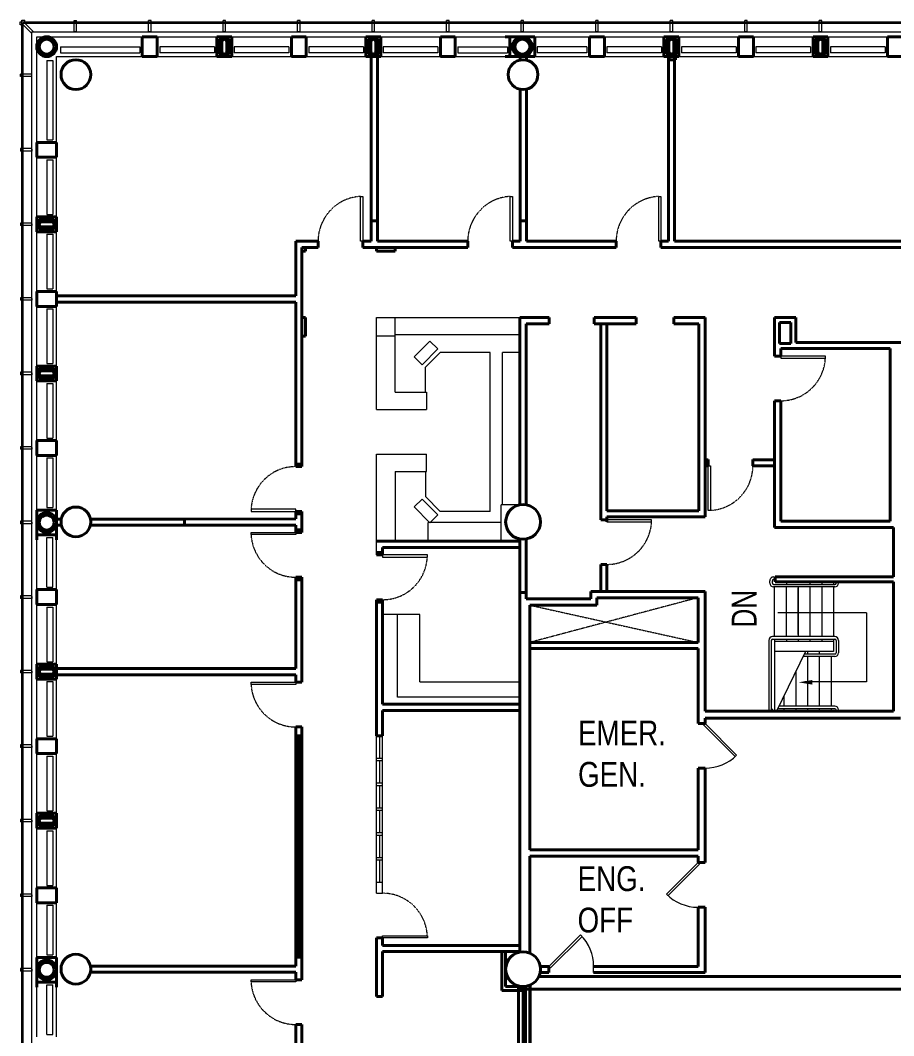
# Model space of a CAD drawing. Header units: inches. Extents: x -2978 to 4308, y -21 to 2608.
# Drawn here: x -2978 to -2275, y 1791 to 2608 of the extents above; entities that cross this region are included whole.
import ezdxf
from ezdxf.enums import TextEntityAlignment as Align

# ---------------------------------------------------------------- set-up
doc = ezdxf.new("R2010")
doc.units = ezdxf.units.IN
doc.header["$LTSCALE"] = 0.2
doc.header["$MEASUREMENT"] = 0
doc.linetypes.add('HIDDEN', pattern=[0.375, 0.25, -0.125])
doc.layers.get('0').update_dxf_attribs({"color": 20, "linetype": 'CONTINUOUS', "lineweight": 40})
for name, color, linetype, lineweight in [('Annotations', 40, 'CONTINUOUS', 5), ('Framing', 141, 'CONTINUOUS', 15), ('Projections', 151, 'HIDDEN', 5), ('Viewed', 150, 'CONTINUOUS', 9), ('Walls', 7, 'CONTINUOUS', 40)]:
    doc.layers.add(name, color=color, linetype=linetype, lineweight=lineweight)
doc.styles.add('ARCHITEC', font='ASG')
doc.styles.get("Standard").update_dxf_attribs({"font": 'arial.ttf', "width": 0.8})

# ---------------------------------------------------------------- blocks, each defined once
blk = doc.blocks.new('ARROW')
blk.add_lwpolyline([(0, 0, 0, 2, 0), (6, 0, 2, 2, 0)], format="xyseb")
blk = doc.blocks.new('ADO101')
for p, q in [((-0.207, 0.707), (0.5, 0)), ((0.466, -0.034), (-0.241, 0.672)), ((0.5, 0), (0.466, -0.034))]:
    blk.add_line(p, q)
blk.add_arc((0.5, 0), 1, 135, 180)
at = {"style": 'ARCHITEC', "flags": 1}
blk.add_attdef('SILLHT', text='', height=0.1, dxfattribs=at).set_placement((0, 0), align=Align.MIDDLE)
blk = doc.blocks.new('ADO001')
for p, q in [((0.207, 0.707), (-0.5, 0)), ((-0.466, -0.034), (0.241, 0.672)), ((-0.5, 0), (-0.466, -0.034))]:
    blk.add_line(p, q)
blk.add_arc((-0.5, 0), 1, 0, 45)
at = {"style": 'ARCHITEC', "flags": 1}
blk.add_attdef('SILLHT', text='', height=0.1, dxfattribs=at).set_placement((0, 0), align=Align.MIDDLE)

msp = doc.modelspace()

# ---------------------------------------------------------------- linework, layer by layer
at = {"transparency": 33554495}
msp.add_line((-2754.237, 1912.511), (-2754.237, 1894.511), dxfattribs=at)
msp.add_line((-2577.339, 1831.249), (-2577.339, 1828.772))
at = {"layer": 'Annotations'}
for p, q in [((-2297.311, 2131.655), (-2368.504, 2131.655)), ((-2297.311, 2131.655), (-2297.311, 2076.069)), ((-2297.311, 2076.069), (-2346.924, 2076.069))]:
    msp.add_line(p, q, dxfattribs=at)
at = {"layer": 'Framing'}
msp.add_line((-2516.877, 1842.022), (-2516.877, 1847.022), dxfattribs=at)
for points in [[(-2704.487, 2430.772), (-2704.487, 2466.772), (-2702.737, 2466.772), (-2702.737, 2430.772)], [(-2583.964, 2430.772), (-2583.964, 2466.772), (-2582.214, 2466.772), (-2582.214, 2430.772)], [(-2464.487, 2430.772), (-2464.487, 2466.772), (-2462.737, 2466.772), (-2462.737, 2430.772)], [(-2366.239, 2336.537), (-2330.239, 2336.537), (-2330.239, 2338.287), (-2366.239, 2338.287)], [(-2422.885, 2250.039), (-2422.885, 2214.039), (-2424.635, 2214.039), (-2424.635, 2250.039)], [(-2756.737, 2215.022), (-2792.737, 2215.022), (-2792.737, 2213.272), (-2756.737, 2213.272)], [(-2506.214, 2204.829), (-2470.214, 2204.829), (-2470.214, 2206.579), (-2506.214, 2206.579)], [(-2756.737, 2194.522), (-2792.737, 2194.522), (-2792.737, 2196.272), (-2756.737, 2196.272)], [(-2686.737, 2176.421), (-2650.737, 2176.421), (-2650.737, 2178.171), (-2686.737, 2178.171)], [(-2756.737, 2074), (-2792.737, 2074), (-2792.737, 2075.75), (-2756.737, 2075.75)], [(-2686.737, 1871.647), (-2650.737, 1871.647), (-2650.737, 1869.897), (-2686.737, 1869.897)], [(-2756.737, 1834.522), (-2792.737, 1834.522), (-2792.737, 1836.272), (-2756.737, 1836.272)]]:
    msp.add_lwpolyline(points, close=True, dxfattribs=at)
at = {"layer": 'Projections', "flags": 128}
for points in [[(-2432.839, 2143.772), (-2568.214, 2107.772)], [(-2568.214, 2137.772), (-2432.839, 2107.772)]]:
    msp.add_lwpolyline(points, dxfattribs=at)
at = {"layer": 'Projections'}
for centre, start, end in [((-2702.737, 2430.772), 92.78631, 180), ((-2582.214, 2430.772), 92.78631, 180), ((-2462.737, 2430.772), 92.78631, 180), ((-2366.239, 2338.287), 270, 357.21369), ((-2756.737, 2213.272), 90, 177.21369), ((-2424.635, 2250.039), 272.78631, 0), ((-2506.214, 2206.579), 270, 357.21369), ((-2756.737, 2196.272), 182.78631, 270), ((-2686.737, 2178.171), 270, 357.21369), ((-2756.737, 2075.75), 182.78631, 270), ((-2686.737, 1869.897), 2.78631, 90), ((-2756.737, 1836.272), 182.78631, 270)]:
    msp.add_arc(centre, 36, start, end, dxfattribs=at)
at = {"layer": 'Viewed'}
for p, q in [((-2978.487, 2607.25), (-2974.823, 2607.25)), ((-2978.487, 2604.836), (-2978.487, 2607.25)), ((-2977.237, 2608.5), (-2974.823, 2608.5)), ((-2977.237, 2604.836), (-2977.237, 2608.5)), ((-2977.237, 1441.25), (-2977.237, 2607.25)), ((-2977.237, 2607.25), (-732.237, 2607.25)), ((-2974.823, 2607.25), (-2974.823, 2608.5)), ((-2935.237, 2607.25), (-2935.237, 2608.25)), ((-2935.237, 2608.25), (-2933.237, 2608.25)), ((-2934.487, 2606.25), (-2934.487, 2607.25)), ((-2933.987, 2606.25), (-2933.987, 2607.25)), ((-2933.237, 2607.25), (-2933.237, 2608.25)), ((-2875.237, 2607.25), (-2875.237, 2608.25)), ((-2873.237, 2608.25), (-2875.237, 2608.25)), ((-2874.487, 2606.25), (-2874.487, 2607.25)), ((-2873.987, 2606.25), (-2873.987, 2607.25)), ((-2873.237, 2607.25), (-2873.237, 2608.25)), ((-2815.237, 2607.25), (-2815.237, 2608.25)), ((-2813.237, 2608.25), (-2815.237, 2608.25)), ((-2814.487, 2606.25), (-2814.487, 2607.25)), ((-2813.987, 2606.25), (-2813.987, 2607.25)), ((-2813.237, 2607.25), (-2813.237, 2608.25)), ((-2753.237, 2608.25), (-2755.237, 2608.25)), ((-2755.237, 2607.25), (-2755.237, 2608.25)), ((-2754.487, 2606.25), (-2754.487, 2607.25)), ((-2753.987, 2606.25), (-2753.987, 2607.25)), ((-2753.237, 2607.25), (-2753.237, 2608.25)), ((-2695.237, 2607.25), (-2695.237, 2608.25)), ((-2693.237, 2608.25), (-2695.237, 2608.25)), ((-2694.487, 2606.25), (-2694.487, 2607.25)), ((-2693.987, 2606.25), (-2693.987, 2607.25)), ((-2693.237, 2607.25), (-2693.237, 2608.25)), ((-2635.237, 2607.25), (-2635.237, 2608.25)), ((-2633.237, 2608.25), (-2635.237, 2608.25)), ((-2634.487, 2606.25), (-2634.487, 2607.25)), ((-2633.987, 2606.25), (-2633.987, 2607.25)), ((-2633.237, 2607.25), (-2633.237, 2608.25)), ((-2575.237, 2607.25), (-2575.237, 2608.25)), ((-2573.237, 2608.25), (-2575.237, 2608.25)), ((-2574.487, 2606.25), (-2574.487, 2607.25)), ((-2573.987, 2606.25), (-2573.987, 2607.25)), ((-2573.237, 2607.25), (-2573.237, 2608.25)), ((-2515.237, 2607.25), (-2515.237, 2608.25)), ((-2513.237, 2608.25), (-2515.237, 2608.25)), ((-2514.487, 2606.25), (-2514.487, 2607.25)), ((-2513.987, 2606.25), (-2513.987, 2607.25)), ((-2513.237, 2607.25), (-2513.237, 2608.25)), ((-2455.237, 2607.25), (-2455.237, 2608.25)), ((-2453.237, 2608.25), (-2455.237, 2608.25)), ((-2454.487, 2606.25), (-2454.487, 2607.25)), ((-2453.987, 2606.25), (-2453.987, 2607.25)), ((-2453.237, 2607.25), (-2453.237, 2608.25)), ((-2393.237, 2608.25), (-2395.237, 2608.25)), ((-2395.237, 2607.25), (-2395.237, 2608.25)), ((-2394.487, 2606.25), (-2394.487, 2607.25)), ((-2393.987, 2606.25), (-2393.987, 2607.25)), ((-2393.237, 2607.25), (-2393.237, 2608.25)), ((-2335.237, 2607.25), (-2335.237, 2608.25)), ((-2333.237, 2608.25), (-2335.237, 2608.25)), ((-2334.487, 2606.25), (-2334.487, 2607.25)), ((-2333.987, 2606.25), (-2333.987, 2607.25)), ((-2333.237, 2607.25), (-2333.237, 2608.25)), ((-2977.237, 2604.836), (-2978.487, 2604.836)), ((-2976.237, 1442.25), (-2976.237, 2606.25)), ((-2976.237, 2606.25), (-731.237, 2606.25)), ((-2976.237, 2604.836), (-2969.237, 2597.836)), ((-2974.823, 2606.25), (-2967.823, 2599.25)), ((-2969.237, 1449.25), (-2969.237, 2599.25)), ((-2969.237, 2599.25), (-739.237, 2599.25)), ((-2935.237, 2599.25), (-2935.237, 2606.25)), ((-2933.823, 2599.25), (-2935.237, 2599.25)), ((-2933.237, 2599.25), (-2933.237, 2606.25)), ((-2875.237, 2599.25), (-2875.237, 2606.25)), ((-2873.823, 2599.25), (-2875.237, 2599.25)), ((-2873.237, 2599.25), (-2873.237, 2606.25)), ((-2815.237, 2599.25), (-2815.237, 2606.25)), ((-2813.823, 2599.25), (-2815.237, 2599.25)), ((-2813.237, 2599.25), (-2813.237, 2606.25)), ((-2755.237, 2599.25), (-2755.237, 2606.25)), ((-2753.823, 2599.25), (-2755.237, 2599.25)), ((-2753.237, 2599.25), (-2753.237, 2606.25)), ((-2695.237, 2599.25), (-2695.237, 2606.25)), ((-2693.823, 2599.25), (-2695.237, 2599.25)), ((-2693.237, 2599.25), (-2693.237, 2606.25)), ((-2635.237, 2599.25), (-2635.237, 2606.25)), ((-2633.823, 2599.25), (-2635.237, 2599.25)), ((-2633.237, 2599.25), (-2633.237, 2606.25)), ((-2575.237, 2599.25), (-2575.237, 2606.25)), ((-2573.823, 2599.25), (-2575.237, 2599.25)), ((-2573.237, 2599.25), (-2573.237, 2606.25)), ((-2515.237, 2599.25), (-2515.237, 2606.25)), ((-2513.823, 2599.25), (-2515.237, 2599.25)), ((-2513.237, 2599.25), (-2513.237, 2606.25)), ((-2455.237, 2599.25), (-2455.237, 2606.25)), ((-2453.823, 2599.25), (-2455.237, 2599.25)), ((-2453.237, 2599.25), (-2453.237, 2606.25)), ((-2395.237, 2599.25), (-2395.237, 2606.25)), ((-2393.823, 2599.25), (-2395.237, 2599.25)), ((-2393.237, 2599.25), (-2393.237, 2606.25)), ((-2335.237, 2599.25), (-2335.237, 2606.25)), ((-2333.823, 2599.25), (-2335.237, 2599.25)), ((-2333.237, 2599.25), (-2333.237, 2606.25)), ((-2965.237, 2595.25), (-2880.237, 2595.25)), ((-2965.237, 2510.25), (-2965.237, 2595.25)), ((-2868.237, 2595.25), (-2820.237, 2595.25)), ((-2808.237, 2595.25), (-2760.237, 2595.25)), ((-2748.237, 2595.25), (-2700.237, 2595.25)), ((-2688.237, 2595.25), (-2640.237, 2595.25)), ((-2628.237, 2595.25), (-2584.237, 2595.25)), ((-2564.237, 2595.25), (-2520.237, 2595.25)), ((-2508.237, 2595.25), (-2460.237, 2595.25)), ((-2448.237, 2595.25), (-2400.237, 2595.25)), ((-2388.237, 2595.25), (-2340.237, 2595.25)), ((-2328.237, 2595.25), (-2280.237, 2595.25)), ((-2946.237, 2587.25), (-2882.237, 2587.25)), ((-2946.237, 2587.25), (-2946.237, 2582.25)), ((-2882.237, 2587.25), (-2882.237, 2582.25)), ((-2866.237, 2587.25), (-2866.237, 2582.25)), ((-2822.237, 2587.25), (-2866.237, 2587.25)), ((-2822.237, 2587.25), (-2822.237, 2582.25)), ((-2806.237, 2587.25), (-2806.237, 2582.25)), ((-2762.237, 2587.25), (-2806.237, 2587.25)), ((-2762.237, 2587.25), (-2762.237, 2582.25)), ((-2702.237, 2587.25), (-2746.237, 2587.25)), ((-2746.237, 2587.25), (-2746.237, 2582.25)), ((-2702.237, 2587.25), (-2702.237, 2582.25)), ((-2642.237, 2587.25), (-2686.237, 2587.25)), ((-2686.237, 2587.25), (-2686.237, 2582.25)), ((-2642.237, 2587.25), (-2642.237, 2582.25)), ((-2626.237, 2587.25), (-2626.237, 2582.25)), ((-2626.237, 2587.25), (-2586.237, 2587.25)), ((-2586.237, 2587.25), (-2586.237, 2582.25)), ((-2562.237, 2587.25), (-2562.237, 2582.25)), ((-2522.237, 2587.25), (-2562.237, 2587.25)), ((-2522.237, 2587.25), (-2522.237, 2582.25)), ((-2462.237, 2587.25), (-2506.237, 2587.25)), ((-2506.237, 2587.25), (-2506.237, 2582.25)), ((-2462.237, 2587.25), (-2462.237, 2582.25)), ((-2402.237, 2587.25), (-2446.237, 2587.25)), ((-2446.237, 2587.25), (-2446.237, 2582.25)), ((-2402.237, 2587.25), (-2402.237, 2582.25)), ((-2342.237, 2587.25), (-2386.237, 2587.25)), ((-2386.237, 2587.25), (-2386.237, 2582.25)), ((-2342.237, 2587.25), (-2342.237, 2582.25)), ((-2326.237, 2587.25), (-2326.237, 2582.25)), ((-2282.237, 2587.25), (-2326.237, 2587.25)), ((-2282.237, 2587.25), (-2282.237, 2582.25)), ((-2957.237, 2576.25), (-2957.237, 2512.25)), ((-2957.237, 2576.25), (-2952.237, 2576.25)), ((-2952.237, 2576.25), (-2952.237, 2512.25)), ((-2949.237, 2579.25), (-2880.237, 2579.25)), ((-2949.237, 2510.25), (-2949.237, 2579.25)), ((-2946.237, 2582.25), (-2882.237, 2582.25)), ((-2868.237, 2579.25), (-2820.237, 2579.25)), ((-2822.237, 2582.25), (-2866.237, 2582.25)), ((-2808.237, 2579.25), (-2760.237, 2579.25)), ((-2762.237, 2582.25), (-2806.237, 2582.25)), ((-2748.237, 2579.25), (-2700.237, 2579.25)), ((-2702.237, 2582.25), (-2746.237, 2582.25)), ((-2688.237, 2579.25), (-2640.237, 2579.25)), ((-2642.237, 2582.25), (-2686.237, 2582.25)), ((-2628.237, 2579.25), (-2584.237, 2579.25)), ((-2626.237, 2582.25), (-2586.237, 2582.25)), ((-2564.237, 2579.25), (-2520.237, 2579.25)), ((-2522.237, 2582.25), (-2562.237, 2582.25)), ((-2508.237, 2579.25), (-2460.237, 2579.25)), ((-2462.237, 2582.25), (-2506.237, 2582.25)), ((-2448.237, 2579.25), (-2400.237, 2579.25)), ((-2402.237, 2582.25), (-2446.237, 2582.25)), ((-2388.237, 2579.25), (-2340.237, 2579.25)), ((-2342.237, 2582.25), (-2386.237, 2582.25)), ((-2328.237, 2579.25), (-2280.237, 2579.25)), ((-2282.237, 2582.25), (-2326.237, 2582.25)), ((-2978.237, 2563.25), (-2978.237, 2565.25)), ((-2977.237, 2565.25), (-2978.237, 2565.25)), ((-2977.237, 2563.25), (-2978.237, 2563.25)), ((-2976.237, 2564.5), (-2977.237, 2564.5)), ((-2976.237, 2564), (-2977.237, 2564)), ((-2969.237, 2565.25), (-2976.237, 2565.25)), ((-2969.237, 2563.25), (-2976.237, 2563.25)), ((-2957.237, 2512.25), (-2952.237, 2512.25)), ((-2977.237, 2505.25), (-2978.237, 2505.25)), ((-2978.237, 2505.25), (-2978.237, 2503.25)), ((-2977.237, 2503.25), (-2978.237, 2503.25)), ((-2976.237, 2504.5), (-2977.237, 2504.5)), ((-2976.237, 2504), (-2977.237, 2504)), ((-2969.237, 2505.25), (-2976.237, 2505.25)), ((-2969.237, 2503.25), (-2976.237, 2503.25)), ((-2969.237, 2504.664), (-2969.237, 2503.25)), ((-2965.237, 2450.25), (-2965.237, 2498.25)), ((-2957.237, 2496.25), (-2952.237, 2496.25)), ((-2957.237, 2496.25), (-2957.237, 2452.25)), ((-2952.237, 2496.25), (-2952.237, 2452.25)), ((-2949.237, 2450.25), (-2949.237, 2498.25)), ((-2957.237, 2452.25), (-2952.237, 2452.25)), ((-2978.237, 2445.25), (-2978.237, 2443.25)), ((-2977.237, 2445.25), (-2978.237, 2445.25)), ((-2976.237, 2444.5), (-2977.237, 2444.5)), ((-2976.237, 2444), (-2977.237, 2444)), ((-2969.237, 2445.25), (-2976.237, 2445.25)), ((-2969.237, 2444.664), (-2969.237, 2443.25)), ((-2977.237, 2443.25), (-2978.237, 2443.25)), ((-2969.237, 2443.25), (-2976.237, 2443.25)), ((-2965.237, 2390.25), (-2965.237, 2438.25)), ((-2957.237, 2436.25), (-2952.237, 2436.25)), ((-2957.237, 2436.25), (-2957.237, 2392.25)), ((-2952.237, 2436.25), (-2952.237, 2392.25)), ((-2949.237, 2390.25), (-2949.237, 2438.25)), ((-2957.237, 2392.25), (-2952.237, 2392.25)), ((-2978.237, 2385.25), (-2978.237, 2383.25)), ((-2977.237, 2385.25), (-2978.237, 2385.25)), ((-2977.237, 2383.25), (-2978.237, 2383.25)), ((-2976.237, 2384.5), (-2977.237, 2384.5)), ((-2976.237, 2384), (-2977.237, 2384)), ((-2969.237, 2385.25), (-2976.237, 2385.25)), ((-2969.237, 2383.25), (-2976.237, 2383.25)), ((-2969.237, 2384.664), (-2969.237, 2383.25)), ((-2965.237, 2330.25), (-2965.237, 2378.25)), ((-2949.237, 2330.25), (-2949.237, 2378.25)), ((-2957.237, 2376.25), (-2957.237, 2332.25)), ((-2957.237, 2376.25), (-2952.237, 2376.25)), ((-2952.237, 2376.25), (-2952.237, 2332.25)), ((-2691.737, 2295.224), (-2691.737, 2369.287)), ((-2691.737, 2369.287), (-2576.214, 2369.287)), ((-2676.737, 2309.224), (-2676.737, 2369.287)), ((-2676.737, 2354.287), (-2691.737, 2354.287)), ((-2576.214, 2355.287), (-2676.737, 2355.287)), ((-2652.311, 2329.317), (-2640.436, 2341.192)), ((-2600.214, 2341.192), (-2640.436, 2341.192)), ((-2600.214, 2213.256), (-2600.214, 2341.192)), ((-2590.214, 2218.546), (-2590.214, 2341.192)), ((-2576.214, 2341.192), (-2590.214, 2341.192)), ((-2957.237, 2332.25), (-2952.237, 2332.25)), ((-2652.311, 2309.224), (-2652.311, 2329.317)), ((-2977.237, 2325.25), (-2978.237, 2325.25)), ((-2978.237, 2325.25), (-2978.237, 2323.25)), ((-2977.237, 2323.25), (-2978.237, 2323.25)), ((-2976.237, 2324.5), (-2977.237, 2324.5)), ((-2976.237, 2324), (-2977.237, 2324)), ((-2969.237, 2325.25), (-2976.237, 2325.25)), ((-2969.237, 2323.25), (-2976.237, 2323.25)), ((-2969.237, 2324.664), (-2969.237, 2323.25)), ((-2965.237, 2270.25), (-2965.237, 2318.25)), ((-2957.237, 2316.25), (-2957.237, 2272.25)), ((-2957.237, 2316.25), (-2952.237, 2316.25)), ((-2952.237, 2316.25), (-2952.237, 2272.25)), ((-2949.237, 2270.25), (-2949.237, 2318.25)), ((-2676.737, 2309.224), (-2651.525, 2309.224)), ((-2651.525, 2309.224), (-2651.525, 2295.224)), ((-2691.737, 2295.224), (-2651.525, 2295.224)), ((-2957.237, 2272.25), (-2952.237, 2272.25)), ((-2977.237, 2265.25), (-2978.237, 2265.25)), ((-2978.237, 2265.25), (-2978.237, 2263.25)), ((-2976.237, 2264.5), (-2977.237, 2264.5)), ((-2976.237, 2264), (-2977.237, 2264)), ((-2969.237, 2265.25), (-2976.237, 2265.25)), ((-2969.237, 2264.664), (-2969.237, 2263.25)), ((-2977.237, 2263.25), (-2978.237, 2263.25)), ((-2969.237, 2263.25), (-2976.237, 2263.25)), ((-2965.237, 2214.25), (-2965.237, 2258.25)), ((-2957.237, 2256.25), (-2957.237, 2216.25)), ((-2957.237, 2256.25), (-2952.237, 2256.25)), ((-2952.237, 2256.25), (-2952.237, 2216.25)), ((-2949.237, 2214.25), (-2949.237, 2258.25)), ((-2691.737, 2259.224), (-2651.525, 2259.224)), ((-2691.737, 2178.171), (-2691.737, 2259.224)), ((-2651.525, 2245.224), (-2651.525, 2259.224)), ((-2676.737, 2245.224), (-2676.737, 2189.171)), ((-2676.737, 2245.224), (-2651.525, 2245.224)), ((-2652.311, 2245.224), (-2652.311, 2225.131)), ((-2652.311, 2225.131), (-2640.436, 2213.256)), ((-2957.237, 2216.25), (-2952.237, 2216.25)), ((-2591.214, 2189.171), (-2591.214, 2218.546)), ((-2576.214, 2218.546), (-2591.214, 2218.546)), ((-2600.214, 2213.256), (-2640.436, 2213.256)), ((-2978.237, 2205.25), (-2978.237, 2203.25)), ((-2977.237, 2205.25), (-2978.237, 2205.25)), ((-2977.237, 2203.25), (-2978.237, 2203.25)), ((-2976.237, 2204.5), (-2977.237, 2204.5)), ((-2976.237, 2204), (-2977.237, 2204)), ((-2969.237, 2205.25), (-2976.237, 2205.25)), ((-2969.237, 2203.25), (-2976.237, 2203.25)), ((-2969.237, 2204.664), (-2969.237, 2203.25)), ((-2591.214, 2204.287), (-2650.083, 2204.287)), ((-2650.083, 2189.287), (-2650.083, 2204.287)), ((-2965.237, 2150.25), (-2965.237, 2194.25)), ((-2957.237, 2152.25), (-2957.237, 2192.25)), ((-2957.237, 2192.25), (-2952.237, 2192.25)), ((-2952.237, 2152.25), (-2952.237, 2192.25)), ((-2949.237, 2150.25), (-2949.237, 2194.25)), ((-2957.237, 2152.25), (-2952.237, 2152.25)), ((-2374.991, 2155.459), (-2374.991, 2157.459)), ((-2372.991, 2155.459), (-2372.991, 2157.459)), ((-2371.991, 2154.459), (-2322.714, 2154.459)), ((-2322.714, 2152.459), (-2371.991, 2152.459)), ((-2371.214, 2112.459), (-2371.214, 2152.459)), ((-2361.714, 2156.459), (-2361.714, 2154.459)), ((-2361.714, 2112.459), (-2361.714, 2152.459)), ((-2352.214, 2152.459), (-2352.214, 2112.459)), ((-2352.214, 2114.084), (-2352.214, 2151.67)), ((-2342.714, 2156.459), (-2342.714, 2154.459)), ((-2342.714, 2152.459), (-2342.714, 2112.459)), ((-2333.214, 2156.459), (-2333.214, 2154.459)), ((-2333.214, 2152.459), (-2333.214, 2112.459)), ((-2323.714, 2156.459), (-2323.714, 2154.459)), ((-2323.714, 2152.459), (-2323.714, 2112.459)), ((-2321.714, 2156.459), (-2321.714, 2155.459)), ((-2319.714, 2156.459), (-2319.714, 2155.459)), ((-2978.237, 2145.25), (-2978.237, 2143.25)), ((-2977.237, 2145.25), (-2978.237, 2145.25)), ((-2977.237, 2143.25), (-2978.237, 2143.25)), ((-2976.237, 2144.5), (-2977.237, 2144.5)), ((-2976.237, 2144), (-2977.237, 2144)), ((-2969.237, 2145.25), (-2976.237, 2145.25)), ((-2969.237, 2143.25), (-2976.237, 2143.25)), ((-2969.237, 2144.664), (-2969.237, 2143.25)), ((-2965.237, 2090.25), (-2965.237, 2138.25)), ((-2957.237, 2136.25), (-2957.237, 2092.25)), ((-2957.237, 2136.25), (-2952.237, 2136.25)), ((-2952.237, 2136.25), (-2952.237, 2092.25)), ((-2949.237, 2090.25), (-2949.237, 2138.25)), ((-2656.737, 2130.171), (-2686.737, 2130.171)), ((-2674.774, 2063.732), (-2674.774, 2130.171)), ((-2656.737, 2076.171), (-2656.737, 2130.171)), ((-2361.714, 2114.084), (-2361.714, 2132.122)), ((-2375.817, 2109.459), (-2375.817, 2052.397)), ((-2373.817, 2109.459), (-2373.817, 2052.397)), ((-2322.714, 2112.459), (-2372.817, 2112.459)), ((-2372.817, 2110.459), (-2322.714, 2110.459)), ((-2371.214, 2110.459), (-2371.214, 2052.397)), ((-2361.714, 2110.459), (-2361.714, 2108.459)), ((-2352.214, 2110.459), (-2352.214, 2108.459)), ((-2342.714, 2110.459), (-2342.714, 2108.459)), ((-2333.214, 2110.459), (-2333.214, 2108.459)), ((-2323.714, 2110.459), (-2323.714, 2100.459)), ((-2321.714, 2109.459), (-2321.714, 2099.459)), ((-2319.714, 2109.459), (-2319.714, 2099.459)), ((-2323.714, 2108.459), (-2371.214, 2108.459)), ((-2323.714, 2100.459), (-2371.214, 2100.459)), ((-2346.303, 2100.459), (-2369.63, 2052.459)), ((-2344.714, 2100.459), (-2344.714, 2098.459)), ((-2335.214, 2100.459), (-2335.214, 2098.459)), ((-2957.237, 2092.25), (-2952.237, 2092.25)), ((-2322.714, 2096.459), (-2348.247, 2096.459)), ((-2322.714, 2098.459), (-2347.275, 2098.459)), ((-2344.714, 2096.459), (-2344.714, 2056.459)), ((-2335.214, 2096.459), (-2335.214, 2056.459)), ((-2325.714, 2096.459), (-2325.714, 2056.459)), ((-2978.237, 2085.25), (-2978.237, 2083.25)), ((-2977.237, 2085.25), (-2978.237, 2085.25)), ((-2976.237, 2084.5), (-2977.237, 2084.5)), ((-2976.237, 2084), (-2977.237, 2084)), ((-2969.237, 2085.25), (-2976.237, 2085.25)), ((-2969.237, 2084.664), (-2969.237, 2083.25)), ((-2354.214, 2084.18), (-2354.214, 2056.459)), ((-2977.237, 2083.25), (-2978.237, 2083.25)), ((-2969.237, 2083.25), (-2976.237, 2083.25)), ((-2965.237, 2030.25), (-2965.237, 2078.25)), ((-2957.237, 2076.25), (-2957.237, 2032.25)), ((-2957.237, 2076.25), (-2952.237, 2076.25)), ((-2952.237, 2076.25), (-2952.237, 2032.25)), ((-2949.237, 2030.25), (-2949.237, 2078.25)), ((-2656.737, 2076.171), (-2576.214, 2076.171)), ((-2576.214, 2063.732), (-2674.774, 2063.732)), ((-2363.714, 2064.632), (-2363.714, 2056.459)), ((-2373.214, 2054.459), (-2373.214, 2052.459)), ((-2322.714, 2054.459), (-2368.658, 2054.459)), ((-2322.714, 2056.459), (-2367.687, 2056.459)), ((-2363.714, 2054.459), (-2363.714, 2052.459)), ((-2354.214, 2054.459), (-2354.214, 2052.459)), ((-2344.714, 2054.459), (-2344.714, 2052.459)), ((-2335.214, 2054.459), (-2335.214, 2052.459)), ((-2325.714, 2054.459), (-2325.714, 2052.459)), ((-2321.714, 2053.459), (-2321.714, 2052.459)), ((-2319.714, 2053.459), (-2319.714, 2052.459)), ((-2957.237, 2032.25), (-2952.237, 2032.25)), ((-2691.737, 1905.897), (-2691.737, 2032.481)), ((-2689.237, 2032.481), (-2689.237, 2014.481)), ((-2686.737, 1905.897), (-2686.737, 2032.481)), ((-2977.237, 2025.25), (-2978.237, 2025.25)), ((-2978.237, 2025.25), (-2978.237, 2023.25)), ((-2977.237, 2023.25), (-2978.237, 2023.25)), ((-2976.237, 2024.5), (-2977.237, 2024.5)), ((-2976.237, 2024), (-2977.237, 2024)), ((-2969.237, 2025.25), (-2976.237, 2025.25)), ((-2969.237, 2023.25), (-2976.237, 2023.25)), ((-2969.237, 2024.664), (-2969.237, 2023.25)), ((-2965.237, 1970.25), (-2965.237, 2018.25)), ((-2957.237, 2016.25), (-2957.237, 1972.25)), ((-2957.237, 2016.25), (-2952.237, 2016.25)), ((-2952.237, 2016.25), (-2952.237, 1972.25)), ((-2949.237, 1970.25), (-2949.237, 2018.25)), ((-2686.737, 2014.481), (-2691.737, 2014.481)), ((-2686.737, 2012.481), (-2691.737, 2012.481)), ((-2689.237, 2012.481), (-2689.237, 1994.481)), ((-2686.737, 1994.481), (-2691.737, 1994.481)), ((-2686.737, 1992.481), (-2691.737, 1992.481)), ((-2689.237, 1992.481), (-2689.237, 1974.481)), ((-2957.237, 1972.25), (-2952.237, 1972.25)), ((-2686.737, 1974.481), (-2691.737, 1974.481)), ((-2686.737, 1972.481), (-2691.737, 1972.481)), ((-2689.237, 1972.481), (-2689.237, 1954.481)), ((-2978.237, 1965.25), (-2978.237, 1963.25)), ((-2977.237, 1965.25), (-2978.237, 1965.25)), ((-2977.237, 1963.25), (-2978.237, 1963.25)), ((-2976.237, 1964.5), (-2977.237, 1964.5)), ((-2976.237, 1964), (-2977.237, 1964)), ((-2969.237, 1965.25), (-2976.237, 1965.25)), ((-2969.237, 1963.25), (-2976.237, 1963.25)), ((-2969.237, 1964.664), (-2969.237, 1963.25)), ((-2965.237, 1910.25), (-2965.237, 1958.25)), ((-2957.237, 1956.25), (-2957.237, 1912.25)), ((-2957.237, 1956.25), (-2952.237, 1956.25)), ((-2952.237, 1956.25), (-2952.237, 1912.25)), ((-2949.237, 1910.25), (-2949.237, 1958.25)), ((-2686.737, 1954.481), (-2691.737, 1954.481)), ((-2686.737, 1952.481), (-2691.737, 1952.481)), ((-2689.237, 1952.481), (-2689.237, 1934.481)), ((-2686.737, 1934.481), (-2691.737, 1934.481)), ((-2686.737, 1932.481), (-2691.737, 1932.481)), ((-2689.237, 1932.481), (-2689.237, 1914.481)), ((-2686.737, 1914.481), (-2691.737, 1914.481)), ((-2978.237, 1905.25), (-2978.237, 1903.25)), ((-2977.237, 1905.25), (-2978.237, 1905.25)), ((-2976.237, 1904.5), (-2977.237, 1904.5)), ((-2969.237, 1905.25), (-2976.237, 1905.25)), ((-2969.237, 1904.664), (-2969.237, 1903.25)), ((-2957.237, 1912.25), (-2952.237, 1912.25)), ((-2691.737, 1905.897), (-2686.737, 1905.897)), ((-2977.237, 1903.25), (-2978.237, 1903.25)), ((-2976.237, 1904), (-2977.237, 1904)), ((-2969.237, 1903.25), (-2976.237, 1903.25)), ((-2965.237, 1854.25), (-2965.237, 1898.25)), ((-2957.237, 1896.25), (-2952.237, 1896.25)), ((-2957.237, 1896.25), (-2957.237, 1856.25)), ((-2952.237, 1896.25), (-2952.237, 1856.25)), ((-2949.237, 1854.25), (-2949.237, 1898.25)), ((-2957.237, 1856.25), (-2952.237, 1856.25)), ((-2977.237, 1845.25), (-2978.237, 1845.25)), ((-2978.237, 1845.25), (-2978.237, 1843.25)), ((-2977.237, 1843.25), (-2978.237, 1843.25)), ((-2976.237, 1844.5), (-2977.237, 1844.5)), ((-2976.237, 1844), (-2977.237, 1844)), ((-2969.237, 1845.25), (-2976.237, 1845.25)), ((-2969.237, 1843.25), (-2976.237, 1843.25)), ((-2969.237, 1844.664), (-2969.237, 1843.25)), ((-2965.237, 1790.25), (-2965.237, 1834.25)), ((-2957.237, 1832.25), (-2952.237, 1832.25)), ((-2957.237, 1792.25), (-2957.237, 1832.25)), ((-2952.237, 1792.25), (-2952.237, 1832.25)), ((-2949.237, 1790.25), (-2949.237, 1834.25)), ((-2957.237, 1792.25), (-2952.237, 1792.25))]:
    msp.add_line(p, q, dxfattribs=at)
for points in [[(-2648.701, 2350.351), (-2661.428, 2337.623), (-2655.065, 2331.259), (-2642.337, 2343.987)], [(-2648.701, 2204.097), (-2661.428, 2216.825), (-2655.065, 2223.189), (-2642.337, 2210.461)]]:
    msp.add_lwpolyline(points, close=True, dxfattribs=at)
for centre, radius, start, end in [((-2371.991, 2157.459), 3, 74.990351, 180), ((-2371.991, 2157.459), 1, 39.018279, 180), ((-2371.991, 2155.459), 3, 180, 270), ((-2371.991, 2155.459), 1, 180, 270), ((-2322.714, 2155.459), 3, 270, 0), ((-2322.714, 2155.459), 1, 270, 0), ((-2372.817, 2109.459), 3, 90, 180), ((-2372.817, 2109.459), 1, 90, 180), ((-2322.714, 2109.459), 3, 0, 90), ((-2322.714, 2109.459), 1, 0, 90), ((-2322.714, 2099.459), 3, 270, 0), ((-2322.714, 2099.459), 1, 270, 0), ((-2322.714, 2053.459), 3, 0, 90), ((-2322.714, 2053.459), 1, 0, 90)]:
    msp.add_arc(centre, radius, start, end, dxfattribs=at)
at = {"layer": 'Walls'}
for p, q in [((-2880.237, 2579.25), (-2880.237, 2595.25)), ((-2868.237, 2595.25), (-2880.237, 2595.25)), ((-2868.237, 2579.25), (-2868.237, 2595.25)), ((-2820.237, 2579.25), (-2820.237, 2595.25)), ((-2808.237, 2595.25), (-2820.237, 2595.25)), ((-2818.237, 2583.25), (-2818.237, 2591.25)), ((-2816.237, 2583.25), (-2816.237, 2591.25)), ((-2812.237, 2583.25), (-2812.237, 2591.25)), ((-2810.237, 2583.25), (-2810.237, 2591.25)), ((-2808.237, 2579.25), (-2808.237, 2595.25)), ((-2760.237, 2579.25), (-2760.237, 2595.25)), ((-2748.237, 2595.25), (-2760.237, 2595.25)), ((-2748.237, 2579.25), (-2748.237, 2595.25)), ((-2700.237, 2579.25), (-2700.237, 2595.25)), ((-2688.237, 2595.25), (-2700.237, 2595.25)), ((-2698.237, 2583.25), (-2698.237, 2591.25)), ((-2696.237, 2583.25), (-2696.237, 2591.25)), ((-2692.237, 2583.25), (-2692.237, 2591.25)), ((-2690.237, 2583.25), (-2690.237, 2591.25)), ((-2688.237, 2579.25), (-2688.237, 2595.25)), ((-2640.237, 2579.25), (-2640.237, 2595.25)), ((-2628.237, 2595.25), (-2640.237, 2595.25)), ((-2628.237, 2579.25), (-2628.237, 2595.25)), ((-2576.237, 2595.25), (-2588.237, 2595.25)), ((-2584.237, 2579.25), (-2584.237, 2595.25)), ((-2564.237, 2595.25), (-2576.237, 2595.25)), ((-2564.237, 2579.25), (-2564.237, 2595.25)), ((-2520.237, 2579.25), (-2520.237, 2595.25)), ((-2508.237, 2595.25), (-2520.237, 2595.25)), ((-2508.237, 2579.25), (-2508.237, 2595.25)), ((-2460.237, 2579.25), (-2460.237, 2595.25)), ((-2448.237, 2595.25), (-2460.237, 2595.25)), ((-2458.237, 2583.25), (-2458.237, 2591.25)), ((-2456.237, 2583.25), (-2456.237, 2591.25)), ((-2452.237, 2583.25), (-2452.237, 2591.25)), ((-2450.237, 2583.25), (-2450.237, 2591.25)), ((-2448.237, 2579.25), (-2448.237, 2595.25)), ((-2400.237, 2579.25), (-2400.237, 2595.25)), ((-2388.237, 2595.25), (-2400.237, 2595.25)), ((-2388.237, 2579.25), (-2388.237, 2595.25)), ((-2340.237, 2579.25), (-2340.237, 2595.25)), ((-2328.237, 2595.25), (-2340.237, 2595.25)), ((-2338.237, 2583.25), (-2338.237, 2591.25)), ((-2336.237, 2583.25), (-2336.237, 2591.25)), ((-2332.237, 2583.25), (-2332.237, 2591.25)), ((-2330.237, 2583.25), (-2330.237, 2591.25)), ((-2328.237, 2579.25), (-2328.237, 2595.25)), ((-2280.237, 2579.25), (-2280.237, 2595.25)), ((-2268.237, 2595.25), (-2280.237, 2595.25)), ((-2868.237, 2579.25), (-2880.237, 2579.25)), ((-2808.237, 2579.25), (-2820.237, 2579.25)), ((-2748.237, 2579.25), (-2760.237, 2579.25)), ((-2688.237, 2579.25), (-2700.237, 2579.25)), ((-2695.964, 2430.772), (-2695.964, 2580.464)), ((-2690.964, 2430.772), (-2690.964, 2580.867)), ((-2628.237, 2579.25), (-2640.237, 2579.25)), ((-2576.237, 2579.25), (-2588.237, 2579.25)), ((-2564.237, 2579.25), (-2576.237, 2579.25)), ((-2575.964, 2580.094), (-2575.964, 2576.559)), ((-2570.964, 2580.259), (-2570.964, 2576.452)), ((-2508.237, 2579.25), (-2520.237, 2579.25)), ((-2448.237, 2579.25), (-2460.237, 2579.25)), ((-2456.737, 2579.25), (-2456.737, 2430.772)), ((-2455.964, 2580.464), (-2455.964, 2576.614)), ((-2450.964, 2576.614), (-2455.964, 2576.614)), ((-2451.737, 2579.25), (-2451.737, 2430.772)), ((-2450.964, 2580.867), (-2450.964, 2576.614)), ((-2388.237, 2579.25), (-2400.237, 2579.25)), ((-2328.237, 2579.25), (-2340.237, 2579.25)), ((-2268.237, 2579.25), (-2280.237, 2579.25)), ((-2575.964, 2430.772), (-2575.964, 2552.984)), ((-2570.964, 2430.772), (-2570.964, 2553.091)), ((-2949.237, 2510.25), (-2965.237, 2510.25)), ((-2965.237, 2510.25), (-2965.237, 2498.25)), ((-2949.237, 2510.25), (-2949.237, 2498.25)), ((-2949.237, 2498.25), (-2965.237, 2498.25)), ((-2949.237, 2450.25), (-2965.237, 2450.25)), ((-2965.237, 2450.25), (-2965.237, 2438.25)), ((-2953.237, 2448.25), (-2961.237, 2448.25)), ((-2953.237, 2446.25), (-2961.237, 2446.25)), ((-2949.237, 2450.25), (-2949.237, 2438.25)), ((-2690.964, 2447.022), (-2695.964, 2447.022)), ((-2570.964, 2447.022), (-2575.964, 2447.022)), ((-2949.237, 2438.25), (-2965.237, 2438.25)), ((-2953.237, 2442.25), (-2961.237, 2442.25)), ((-2953.237, 2440.25), (-2961.237, 2440.25)), ((-2738.737, 2430.772), (-2756.737, 2430.772)), ((-2756.737, 2430.772), (-2756.737, 2386.75)), ((-2738.737, 2430.772), (-2738.737, 2425.772)), ((-2702.737, 2430.772), (-2702.737, 2425.772)), ((-2702.737, 2430.772), (-2695.964, 2430.772)), ((-2690.964, 2430.772), (-2618.214, 2430.772)), ((-2618.214, 2430.772), (-2618.214, 2425.772)), ((-2582.214, 2430.772), (-2582.214, 2425.772)), ((-2582.214, 2430.772), (-2575.964, 2430.772)), ((-2570.964, 2430.772), (-2498.737, 2430.772)), ((-2498.737, 2430.772), (-2498.737, 2425.772)), ((-2462.737, 2430.772), (-2462.737, 2425.772)), ((-2462.737, 2430.772), (-2456.737, 2430.772)), ((-2451.737, 2430.772), (-2257.964, 2430.772)), ((-2751.737, 2425.772), (-2751.737, 2249.272)), ((-2751.737, 2425.772), (-2738.737, 2425.772)), ((-2751.737, 2422.772), (-2748.737, 2422.772)), ((-2748.737, 2425.772), (-2748.737, 2422.772)), ((-2702.737, 2425.772), (-2618.214, 2425.772)), ((-2691.737, 2422.772), (-2691.737, 2425.772)), ((-2691.737, 2422.772), (-2676.737, 2422.772)), ((-2676.737, 2422.772), (-2676.737, 2425.772)), ((-2582.214, 2425.772), (-2498.737, 2425.772)), ((-2462.737, 2425.772), (-2257.964, 2425.772)), ((-2949.237, 2390.25), (-2965.237, 2390.25)), ((-2965.237, 2390.25), (-2965.237, 2378.25)), ((-2949.237, 2390.25), (-2949.237, 2378.25)), ((-2949.237, 2386.75), (-2756.737, 2386.75)), ((-2949.237, 2378.25), (-2965.237, 2378.25)), ((-2949.237, 2381.75), (-2756.737, 2381.75)), ((-2756.737, 2381.75), (-2756.737, 2249.272)), ((-2748.737, 2369.287), (-2751.737, 2369.287)), ((-2748.737, 2369.287), (-2748.737, 2354.287)), ((-2576.214, 2218.546), (-2576.214, 2369.287)), ((-2552.549, 2369.287), (-2576.214, 2369.287)), ((-2571.214, 2218.546), (-2571.214, 2364.287)), ((-2552.549, 2364.287), (-2571.214, 2364.287)), ((-2552.549, 2369.287), (-2552.549, 2364.121)), ((-2482.714, 2369.287), (-2516.549, 2369.287)), ((-2516.549, 2369.287), (-2516.549, 2364.121)), ((-2482.714, 2364.287), (-2516.549, 2364.287)), ((-2511.214, 2364.287), (-2511.214, 2208.798)), ((-2506.214, 2364.287), (-2506.214, 2213.798)), ((-2482.714, 2364.287), (-2482.714, 2369.287)), ((-2427.214, 2369.287), (-2452.214, 2369.287)), ((-2452.214, 2364.287), (-2452.214, 2369.287)), ((-2452.214, 2364.287), (-2432.214, 2364.287)), ((-2432.214, 2213.798), (-2432.214, 2364.287)), ((-2427.214, 2208.798), (-2427.214, 2369.287)), ((-2371.239, 2338.287), (-2371.239, 2369.287)), ((-2371.239, 2369.287), (-2354.025, 2369.287)), ((-2367.239, 2365.287), (-2358.025, 2365.287)), ((-2367.239, 2348.287), (-2367.239, 2365.287)), ((-2358.025, 2348.287), (-2358.025, 2365.287)), ((-2354.025, 2349.287), (-2354.025, 2369.287)), ((-2748.737, 2354.287), (-2751.737, 2354.287)), ((-2367.239, 2348.287), (-2358.025, 2348.287)), ((-2354.025, 2349.287), (-2244.025, 2349.287)), ((-2371.239, 2338.287), (-2366.239, 2338.287)), ((-2366.239, 2344.287), (-2278.007, 2344.287)), ((-2366.239, 2338.287), (-2366.239, 2344.287)), ((-2278.007, 2205.298), (-2278.007, 2344.287)), ((-2949.237, 2330.25), (-2965.237, 2330.25)), ((-2965.237, 2330.25), (-2965.237, 2318.25)), ((-2949.237, 2330.25), (-2949.237, 2318.25)), ((-2953.237, 2328.25), (-2961.237, 2328.25)), ((-2953.237, 2326.25), (-2961.237, 2326.25)), ((-2953.237, 2322.25), (-2961.237, 2322.25)), ((-2949.237, 2318.25), (-2965.237, 2318.25)), ((-2953.237, 2320.25), (-2961.237, 2320.25)), ((-2371.239, 2200.298), (-2371.239, 2302.287)), ((-2371.239, 2302.287), (-2366.239, 2302.287)), ((-2366.239, 2205.298), (-2366.239, 2302.287)), ((-2949.237, 2270.25), (-2965.237, 2270.25)), ((-2965.237, 2270.25), (-2965.237, 2258.25)), ((-2949.237, 2270.25), (-2949.237, 2258.25)), ((-2949.237, 2258.25), (-2965.237, 2258.25)), ((-2756.737, 2251.272), (-2751.737, 2251.272)), ((-2756.737, 2249.272), (-2751.737, 2249.272)), ((-2427.214, 2254.798), (-2424.635, 2254.798)), ((-2427.214, 2249.798), (-2424.635, 2249.798)), ((-2424.635, 2250.039), (-2424.635, 2255.039)), ((-2388.635, 2250.039), (-2388.635, 2255.039)), ((-2388.635, 2254.798), (-2371.239, 2254.798)), ((-2388.635, 2249.798), (-2371.239, 2249.798)), ((-2949.237, 2214.25), (-2965.237, 2214.25)), ((-2965.237, 2214.25), (-2965.237, 2202.25)), ((-2949.407, 2207.022), (-2945.501, 2207.022)), ((-2949.237, 2214.25), (-2949.237, 2202.25)), ((-2921.927, 2207.022), (-2846.214, 2207.022)), ((-2846.214, 2207.022), (-2756.737, 2207.272)), ((-2846.214, 2207.022), (-2846.214, 2202.022)), ((-2756.737, 2213.272), (-2751.737, 2213.272)), ((-2756.737, 2213.272), (-2756.737, 2207.272)), ((-2756.737, 2211.272), (-2751.737, 2211.272)), ((-2751.737, 2213.272), (-2751.737, 2196.272)), ((-2511.214, 2208.798), (-2511.214, 2206.579)), ((-2511.214, 2206.579), (-2506.214, 2206.579)), ((-2506.214, 2213.798), (-2432.214, 2213.798)), ((-2506.214, 2208.798), (-2427.214, 2208.798)), ((-2506.214, 2208.798), (-2506.214, 2204.829)), ((-2965.237, 2202.25), (-2965.237, 2190.25)), ((-2949.81, 2202.022), (-2945.395, 2202.022)), ((-2949.237, 2202.25), (-2949.237, 2190.25)), ((-2922.034, 2202.022), (-2846.214, 2202.022)), ((-2846.214, 2202.022), (-2756.737, 2202.272)), ((-2756.737, 2202.272), (-2756.737, 2196.272)), ((-2371.239, 2200.298), (-2275.339, 2200.298)), ((-2366.239, 2205.298), (-2278.007, 2205.298)), ((-2275.339, 2160.459), (-2275.339, 2200.298)), ((-2949.237, 2194.25), (-2965.237, 2194.25)), ((-2756.737, 2198.272), (-2751.737, 2198.272)), ((-2756.737, 2196.272), (-2751.737, 2196.272)), ((-2576.214, 2190.997), (-2576.214, 1858.546)), ((-2571.214, 2190.997), (-2571.214, 2142.772)), ((-2576.214, 2189.171), (-2691.737, 2189.171)), ((-2576.214, 2184.171), (-2686.737, 2184.171)), ((-2686.737, 2184.171), (-2686.737, 2178.171)), ((-2576.214, 2183.997), (-2576.214, 2147.997)), ((-2571.214, 2183.997), (-2571.214, 2162.772)), ((-2686.737, 2180.171), (-2691.737, 2180.171)), ((-2686.737, 2178.171), (-2691.737, 2178.171)), ((-2511.214, 2170.579), (-2511.214, 2148.772)), ((-2511.214, 2170.579), (-2506.214, 2170.579)), ((-2506.214, 2170.579), (-2506.214, 2148.772)), ((-2756.737, 2160.272), (-2756.737, 2086.75)), ((-2756.737, 2160.272), (-2751.737, 2160.272)), ((-2756.737, 2158.272), (-2751.737, 2158.272)), ((-2751.737, 2160.272), (-2751.737, 2075.75)), ((-2571.214, 2157.772), (-2571.214, 2147.997)), ((-2275.339, 2160.459), (-2370.739, 2160.459)), ((-2370.739, 2156.459), (-2370.739, 2160.459)), ((-2949.237, 2150.25), (-2965.237, 2150.25)), ((-2965.237, 2150.25), (-2965.237, 2138.25)), ((-2949.237, 2150.25), (-2949.237, 2138.25)), ((-2275.339, 2156.459), (-2370.739, 2156.459)), ((-2275.339, 2052.397), (-2275.339, 2156.459)), ((-2686.737, 2142.171), (-2691.737, 2142.171)), ((-2691.737, 2032.481), (-2691.737, 2142.171)), ((-2686.737, 2142.171), (-2686.737, 2058.056)), ((-2571.214, 2147.997), (-2576.214, 2147.997)), ((-2571.214, 2142.772), (-2519.214, 2142.772)), ((-2519.214, 2148.772), (-2427.214, 2148.772)), ((-2519.214, 2142.772), (-2519.214, 2148.772)), ((-2514.214, 2143.772), (-2432.839, 2143.772)), ((-2514.214, 2143.772), (-2514.214, 2137.772)), ((-2432.839, 2143.772), (-2432.839, 2107.772)), ((-2427.214, 2148.772), (-2427.214, 2052.397)), ((-2949.237, 2138.25), (-2965.237, 2138.25)), ((-2686.737, 2140.171), (-2691.737, 2140.171)), ((-2568.214, 2137.772), (-2568.214, 1940.772)), ((-2568.214, 2137.772), (-2514.214, 2137.772)), ((-2568.214, 2107.772), (-2432.839, 2107.772)), ((-2568.214, 2102.772), (-2432.839, 2102.772)), ((-2432.839, 2102.772), (-2432.839, 2042.55)), ((-2949.237, 2090.25), (-2965.237, 2090.25)), ((-2965.237, 2090.25), (-2965.237, 2078.25)), ((-2953.237, 2088.25), (-2961.237, 2088.25)), ((-2953.237, 2086.25), (-2961.237, 2086.25)), ((-2949.237, 2090.25), (-2949.237, 2078.25)), ((-2949.237, 2086.75), (-2756.737, 2086.75)), ((-2949.237, 2078.25), (-2965.237, 2078.25)), ((-2953.237, 2082.25), (-2961.237, 2082.25)), ((-2953.237, 2080.25), (-2961.237, 2080.25)), ((-2949.237, 2081.75), (-2756.737, 2081.75)), ((-2756.737, 2081.75), (-2756.737, 2075.75)), ((-2756.737, 2075.75), (-2751.737, 2075.75)), ((-2576.214, 2058.056), (-2686.737, 2058.056)), ((-2576.214, 2053.056), (-2686.737, 2053.056)), ((-2686.737, 2032.481), (-2686.737, 2053.056)), ((-2275.339, 2052.397), (-2427.214, 2052.397)), ((-2269.714, 2046.772), (-2427.214, 2046.772)), ((-2427.214, 2042.55), (-2427.214, 2046.772)), ((-2756.737, 1847.272), (-2756.737, 2039.75)), ((-2756.737, 2039.75), (-2751.737, 2039.75)), ((-2751.737, 1836.272), (-2751.737, 2039.75)), ((-2427.214, 2042.55), (-2432.839, 2042.55)), ((-2949.237, 2030.25), (-2965.237, 2030.25)), ((-2965.237, 2030.25), (-2965.237, 2018.25)), ((-2949.237, 2030.25), (-2949.237, 2018.25)), ((-2751.737, 2032.511), (-2756.737, 2032.511)), ((-2754.237, 2032.511), (-2754.237, 2014.511)), ((-2686.737, 2032.481), (-2691.737, 2032.481)), ((-2949.237, 2018.25), (-2965.237, 2018.25)), ((-2751.737, 2014.511), (-2756.737, 2014.511)), ((-2751.737, 2012.511), (-2756.737, 2012.511)), ((-2754.237, 2012.511), (-2754.237, 1994.511)), ((-2432.839, 2006.55), (-2432.839, 1940.772)), ((-2427.214, 2006.55), (-2432.839, 2006.55)), ((-2427.214, 1930.625), (-2427.214, 2006.55)), ((-2751.737, 1994.511), (-2756.737, 1994.511)), ((-2751.737, 1992.511), (-2756.737, 1992.511)), ((-2754.237, 1992.511), (-2754.237, 1974.511)), ((-2949.237, 1970.25), (-2965.237, 1970.25)), ((-2965.237, 1970.25), (-2965.237, 1958.25)), ((-2949.237, 1970.25), (-2949.237, 1958.25)), ((-2751.737, 1974.511), (-2756.737, 1974.511)), ((-2751.737, 1972.511), (-2756.737, 1972.511)), ((-2754.237, 1972.511), (-2754.237, 1954.511)), ((-2953.237, 1968.25), (-2961.237, 1968.25)), ((-2953.237, 1966.25), (-2961.237, 1966.25)), ((-2953.237, 1962.25), (-2961.237, 1962.25)), ((-2949.237, 1958.25), (-2965.237, 1958.25)), ((-2953.237, 1960.25), (-2961.237, 1960.25)), ((-2751.737, 1954.511), (-2756.737, 1954.511)), ((-2751.737, 1952.511), (-2756.737, 1952.511)), ((-2754.237, 1952.511), (-2754.237, 1934.511)), ((-2568.214, 1940.772), (-2432.839, 1940.772)), ((-2751.737, 1934.511), (-2756.737, 1934.511)), ((-2751.737, 1932.511), (-2756.737, 1932.511)), ((-2754.237, 1932.511), (-2754.237, 1914.511)), ((-2568.214, 1935.772), (-2568.214, 1857.646)), ((-2568.214, 1935.772), (-2432.839, 1935.772)), ((-2432.839, 1935.772), (-2432.839, 1930.625)), ((-2427.214, 1930.625), (-2432.839, 1930.625)), ((-2751.737, 1914.511), (-2756.737, 1914.511)), ((-2751.737, 1912.511), (-2756.737, 1912.511)), ((-2949.237, 1910.25), (-2965.237, 1910.25)), ((-2965.237, 1910.25), (-2965.237, 1898.25)), ((-2949.237, 1910.25), (-2949.237, 1898.25)), ((-2949.237, 1898.25), (-2965.237, 1898.25)), ((-2751.737, 1894.511), (-2756.737, 1894.511)), ((-2751.737, 1892.511), (-2756.737, 1892.511)), ((-2754.237, 1892.511), (-2754.237, 1874.511)), ((-2432.839, 1894.625), (-2432.839, 1847.022)), ((-2427.214, 1894.625), (-2432.839, 1894.625)), ((-2427.214, 1842.022), (-2427.214, 1894.625)), ((-2751.737, 1874.511), (-2756.737, 1874.511)), ((-2751.737, 1872.511), (-2756.737, 1872.511)), ((-2754.237, 1872.511), (-2754.237, 1854.511)), ((-2691.737, 1869.897), (-2691.737, 1822.897)), ((-2691.737, 1869.897), (-2686.737, 1869.897)), ((-2686.737, 1869.897), (-2686.737, 1863.897)), ((-2576.214, 1863.897), (-2686.737, 1863.897)), ((-2576.214, 1858.897), (-2686.737, 1858.897)), ((-2686.737, 1858.897), (-2686.737, 1822.897)), ((-2590.839, 1858.897), (-2590.839, 1827.647)), ((-2587.714, 1858.897), (-2587.714, 1830.772)), ((-2949.237, 1854.25), (-2965.237, 1854.25)), ((-2965.237, 1854.25), (-2965.237, 1842.25)), ((-2949.237, 1854.25), (-2949.237, 1842.25)), ((-2921.978, 1847.272), (-2756.737, 1847.272)), ((-2751.737, 1854.511), (-2756.737, 1854.511)), ((-2559.896, 1847.022), (-2552.877, 1847.022)), ((-2552.877, 1842.022), (-2552.877, 1847.022)), ((-2516.877, 1847.022), (-2432.839, 1847.022)), ((-2965.237, 1842.25), (-2965.237, 1830.25)), ((-2949.237, 1842.25), (-2949.237, 1830.25)), ((-2921.978, 1842.272), (-2756.737, 1842.272)), ((-2756.737, 1842.272), (-2756.737, 1836.272)), ((-2559.987, 1842.022), (-2552.877, 1842.022)), ((-2516.877, 1842.022), (-2427.214, 1842.022)), ((-2949.237, 1834.25), (-2965.237, 1834.25)), ((-2756.737, 1836.272), (-2751.737, 1836.272)), ((-2573.714, 1830.772), (-2587.714, 1830.772)), ((-2573.714, 1564.772), (-2573.714, 1830.772)), ((-2571.714, 1566.772), (-2571.714, 1830.915)), ((-2568.214, 1831.897), (-2568.214, 1641.772)), ((-2568.089, 1570.397), (-2568.089, 1831.951)), ((-2226.363, 1838.772), (-2561.065, 1838.772)), ((-2686.737, 1822.897), (-2691.737, 1822.897)), ((-2573.714, 1827.647), (-2590.839, 1827.647)), ((-2577.339, 1828.772), (-1822.202, 1828.772)), ((-2577.339, 1561.147), (-2577.339, 1828.772)), ((-2756.737, 1800.272), (-2756.737, 1727.022)), ((-2756.737, 1800.272), (-2751.737, 1800.272)), ((-2751.737, 1800.272), (-2751.737, 1716.022))]:
    msp.add_line(p, q, dxfattribs=at)
for centre, radius in [((-2957.237, 2587.25), 8), ((-2957.237, 2587.25), 6), ((-2574.237, 2587.25), 8), ((-2574.237, 2587.25), 6), ((-2933.714, 2564.772), 12), ((-2573.714, 2564.772), 12), ((-2933.714, 2204.772), 12), ((-2573.714, 2204.772), 14), ((-2957.237, 2204.25), 8), ((-2957.237, 2204.25), 6), ((-2933.714, 1844.772), 12), ((-2573.714, 1844.772), 14), ((-2573.714, 1844.772), 14), ((-2957.237, 1844.25), 8), ((-2957.237, 1844.25), 6)]:
    msp.add_circle(centre, radius, dxfattribs=at)
for centre, radius, start, end in [((-2814.237, 2591.25), 4, 0, 180), ((-2814.237, 2591.25), 2, 0, 180), ((-2694.237, 2591.25), 4, 0, 180), ((-2694.237, 2591.25), 2, 0, 180), ((-2454.237, 2591.25), 4, 0, 180), ((-2454.237, 2591.25), 2, 0, 180), ((-2334.237, 2591.25), 4, 0, 180), ((-2334.237, 2591.25), 2, 0, 180), ((-2814.237, 2583.25), 4, 180, 0), ((-2814.237, 2583.25), 2, 180, 0), ((-2694.237, 2583.25), 4, 180, 0), ((-2694.237, 2583.25), 2, 180, 0), ((-2454.237, 2583.25), 4, 180, 0), ((-2454.237, 2583.25), 2, 180, 0), ((-2334.237, 2583.25), 4, 180, 0), ((-2334.237, 2583.25), 2, 180, 0), ((-2961.237, 2444.25), 4, 90, 270), ((-2961.237, 2444.25), 2, 90, 270), ((-2953.237, 2444.25), 4, 270, 90), ((-2953.237, 2444.25), 2, 270, 90), ((-2961.237, 2324.25), 4, 90, 270), ((-2961.237, 2324.25), 2, 90, 270), ((-2953.237, 2324.25), 4, 270, 90), ((-2953.237, 2324.25), 2, 270, 90), ((-2961.237, 2084.25), 4, 90, 270), ((-2961.237, 2084.25), 2, 90, 270), ((-2953.237, 2084.25), 4, 270, 90), ((-2953.237, 2084.25), 2, 270, 90), ((-2961.237, 1964.25), 4, 90, 270), ((-2961.237, 1964.25), 2, 90, 270), ((-2953.237, 1964.25), 4, 270, 90), ((-2953.237, 1964.25), 2, 270, 90)]:
    msp.add_arc(centre, radius, start, end, dxfattribs=at)

# ---------------------------------------------------------------- block references
at = {"layer": 'Annotations', "xscale": -1.863965509880245, "yscale": 1.863248455199937, "zscale": 1.863965509880245, "rotation": 180}
msp.add_blockref('ARROW', (-2351.85, 2075.686), dxfattribs=at)
at = {"layer": 'Framing', "xscale": 36, "yscale": 36, "zscale": 84}
for name, p, rotation in [('ADO001', (-2427.214, 2024.55), 270), ('ADO101', (-2432.839, 1912.625), 90)]:
    msp.add_blockref(name, p, dxfattribs=dict(at, rotation=rotation))
msp.add_blockref('ADO001', (-2534.877, 1847.022), dxfattribs=at)

# ---------------------------------------------------------------- texts
at = {"layer": 'Annotations', "width": 0.75}
msp.add_text('DN', height=20, rotation=90, dxfattribs=at).set_placement((-2385.703, 2119.819))
at = {"layer": 'Annotations', "char_height": 20, "width": 112.896, "attachment_point": 1}
for s, insert in [('EMER.\\PGEN.', (-2529.438, 2044.931)), ('ENG.\\POFF', (-2529.804, 1927.661))]:
    msp.add_mtext(s, dxfattribs=dict(at, insert=insert))

doc.saveas('drawing.dxf')
